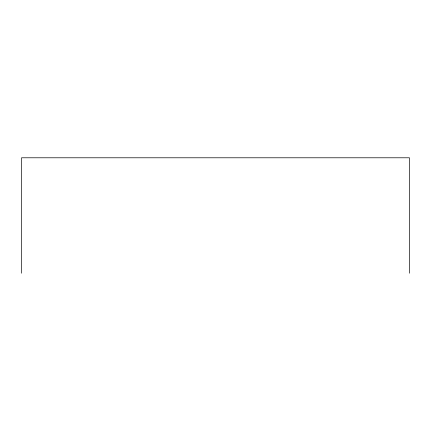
<?xml version="1.0" encoding="UTF-8"?>
<svg xmlns="http://www.w3.org/2000/svg" width="431" height="431" viewBox="0 0 431 431"><rect width="100%" height="100%" fill="white"/><g stroke="black" fill="none" stroke-linecap="round" stroke-linejoin="round"><path stroke-width="0.65" d="M409.45 273.216L409.45 157.784L21.55 157.784L21.55 273.216"/></g></svg>
